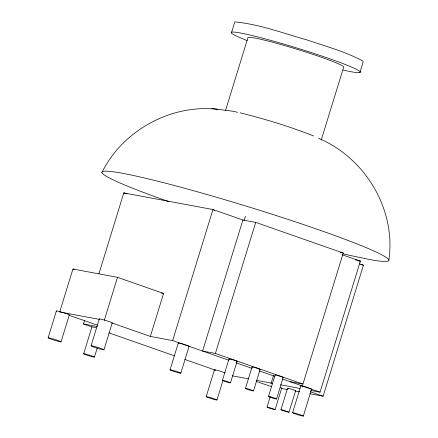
<?xml version="1.0" encoding="UTF-8"?>
<svg xmlns="http://www.w3.org/2000/svg" width="438" height="438" viewBox="0 0 438 438"><rect width="100%" height="100%" fill="white"/><g stroke="black" fill="none" stroke-linecap="round" stroke-linejoin="round"><path stroke-width="0.66" d="M388.867 260.046C396.291 209.435 365.21 157.899 318.503 138.282M48.125 337.824L56.387 310.969M99.481 319.143A6.756 0.449 17.1 0 1 105.886 320.523A6.756 0.449 17.1 0 1 111.958 322.981L150.349 336.422L163.566 293.46L117.504 277.336L72.927 269.031L59.71 311.993L99.771 319.455M61.046 341.793A6.756 0.449 17.1 0 0 51.47 338.443A6.756 0.449 17.1 0 0 51.241 339.187A6.756 0.449 17.1 0 0 61.046 341.793L69.308 314.944M83.669 353.778L91.931 326.923L83.483 323.967L84.485 320.709M98.928 273.766L123.795 192.928L212.956 209.534L242.893 220.013L255.71 222.4L343.233 253.038L302.921 384.077L290.104 381.69M91.033 345.812L99.295 318.963M104.288 320.298L117.504 277.336M94.433 357.085L97.187 348.139M103.954 349.787L112.216 322.937M231.647 32.16L234.806 21.9C259.449 24.2 283.019 33.228 306.759 39.847C325.626 46.362 345.264 51.492 362.894 61.03L363.053 62.3L359.899 72.56M225.592 110.305L247.908 37.761A50.113 3.323 17.1 0 1 295.015 48.651A50.113 3.323 17.1 0 1 343.71 66.976L321.191 140.176M150.349 336.422L172.638 340.572L212.956 209.534L214.702 210.585M170.043 369.864L178.304 343.014M180.806 373.176L189.068 346.321M242.893 220.013L202.58 351.052L215.397 353.444L302.921 384.077M244.021 220.708L245.379 216.284M215.397 353.444L255.71 222.4M206.199 396.664L214.461 369.809M222.416 380.365L229.025 358.886M216.963 399.976A5.634 0.372 17.1 0 0 208.986 397.184A5.634 0.372 17.1 0 0 208.795 397.803A5.634 0.372 17.1 0 0 216.963 399.976L223.062 380.157M230.492 382.85A4.221 0.279 17.1 0 0 224.508 380.753A4.221 0.279 17.1 0 0 224.365 381.219A4.221 0.279 17.1 0 0 230.492 382.85L237.1 361.366M245.45 388.429L252.058 366.945M253.52 390.91A4.221 0.279 17.1 0 0 247.536 388.818A4.221 0.279 17.1 0 0 247.393 389.278A4.221 0.279 17.1 0 0 253.52 390.91L260.128 369.431M270.985 383.743L273.597 375.267M268.478 396.489L275.091 375.01M267.01 407.154L270.213 396.735M276.553 398.974A4.221 0.279 17.1 0 0 270.569 396.877A4.221 0.279 17.1 0 0 270.427 397.343A4.221 0.279 17.1 0 0 276.553 398.974L283.162 377.49M275.086 409.639A4.221 0.279 17.1 0 0 269.102 407.543A4.221 0.279 17.1 0 0 268.959 408.008A4.221 0.279 17.1 0 0 275.086 409.639L281.694 388.156M280.939 409.749L287.552 388.265A4.221 0.279 17.1 0 1 292.71 389.574A4.221 0.279 17.1 0 1 295.042 390.718M289.014 412.229A4.221 0.279 17.1 0 0 283.03 410.138A4.221 0.279 17.1 0 0 282.888 410.603A4.221 0.279 17.1 0 0 289.014 412.229L295.623 390.751M292.568 412.755L300.829 385.9M302.538 386.842L302.937 385.533M303.337 416.062L311.593 389.212M310.651 390.417L320.041 392.169L360.359 261.13L342.001 254.702M309.721 393.718L323.124 396.209L363.436 265.171L359.582 263.824M101.895 172.528C122.749 130.382 171.077 103.905 217.779 109.303M211.778 108.569L232.282 111.17L237.593 112.276M340.03 252.441L343.233 253.038M358.344 260.752L360.359 261.13L355.755 259.8M360.753 264.672L363.436 265.171M161.573 293.088L163.566 293.46M83.483 323.967L97.247 326.529M232.228 375.809L248.324 378.81M256.367 380.31L272.447 383.305M280.49 384.799L299.92 388.418M271.527 386.601L256.06 381.405M281.579 388.473L287.607 389.596M295.65 391.096L299.669 391.846M240.227 112.851C265.116 119.065 289.77 126.5 313.624 135.977M127.08 193.875L123.795 192.928L125 193.35M72.927 269.031L74.203 269.479M172.638 340.572L228.964 360.288M236.044 362.768L252.135 368.396M259.214 370.876L274.659 376.28M282.379 378.985L320.041 392.169M310.279 391.714L323.124 396.209M69.275 315.344L97.45 325.204M108.92 332.869L174.559 355.848M184.858 359.45L215.688 370.241M230.147 359.439A4.221 0.279 17.1 0 1 230.021 359.001A4.221 0.279 17.1 0 1 235.447 360.622A4.221 0.279 17.1 0 1 236.515 361.334M178.458 343.162A5.634 0.372 17.1 0 1 184.497 344.531A5.634 0.372 17.1 0 1 188.291 346.277M280.566 387.603A4.221 0.279 17.1 0 1 281.108 388.123M288.675 388.818A4.221 0.279 17.1 0 1 288.051 388.566M56.573 311.15A6.756 0.449 17.1 0 1 62.979 312.529L64.643 313.055A6.756 0.449 17.1 0 1 69.051 314.988M168.854 201.661A150.114 9.948 17.1 0 1 122.591 173.306A150.114 9.948 17.1 0 1 317.369 229.326A150.114 9.948 17.1 0 1 370.833 259.75L348.522 255.102A150.114 9.948 17.1 0 1 343.189 253.848M275.206 375.12A4.221 0.279 17.1 0 1 279.734 376.149A4.221 0.279 17.1 0 1 282.581 377.457M252.556 367.247A4.221 0.279 17.1 0 1 253.848 367.258A4.221 0.279 17.1 0 1 259.241 368.966A4.221 0.279 17.1 0 1 258.891 369.256M92.084 327.071A5.634 0.372 17.1 0 1 96.026 327.805M214.615 369.962A5.634 0.372 17.1 0 1 218.557 370.696A5.634 0.372 17.1 0 1 225.066 372.973M300.988 386.048A5.634 0.372 17.1 0 1 306.321 387.197A5.634 0.372 17.1 0 1 311.385 389.245M247.152 40.559A67.578 4.479 17.1 0 1 251.56 35.407A67.578 4.479 17.1 0 1 341.29 62.968A67.578 4.479 17.1 0 1 343.184 70.058M85.169 354.512A5.634 0.372 17.1 0 0 94.219 357.123A5.634 0.372 17.1 0 0 87.764 354.66A5.634 0.372 17.1 0 0 85.169 354.512M92.834 346.699A6.756 0.449 17.1 0 0 103.697 349.831A6.756 0.449 17.1 0 0 95.949 346.874A6.756 0.449 17.1 0 0 92.834 346.699M294.068 413.488A5.634 0.372 17.1 0 0 303.123 416.1A5.634 0.372 17.1 0 0 296.663 413.636A5.634 0.372 17.1 0 0 294.068 413.488M171.537 370.603A5.634 0.372 17.1 0 0 180.593 373.214A5.634 0.372 17.1 0 0 174.138 370.745A5.634 0.372 17.1 0 0 171.537 370.603"/></g></svg>
